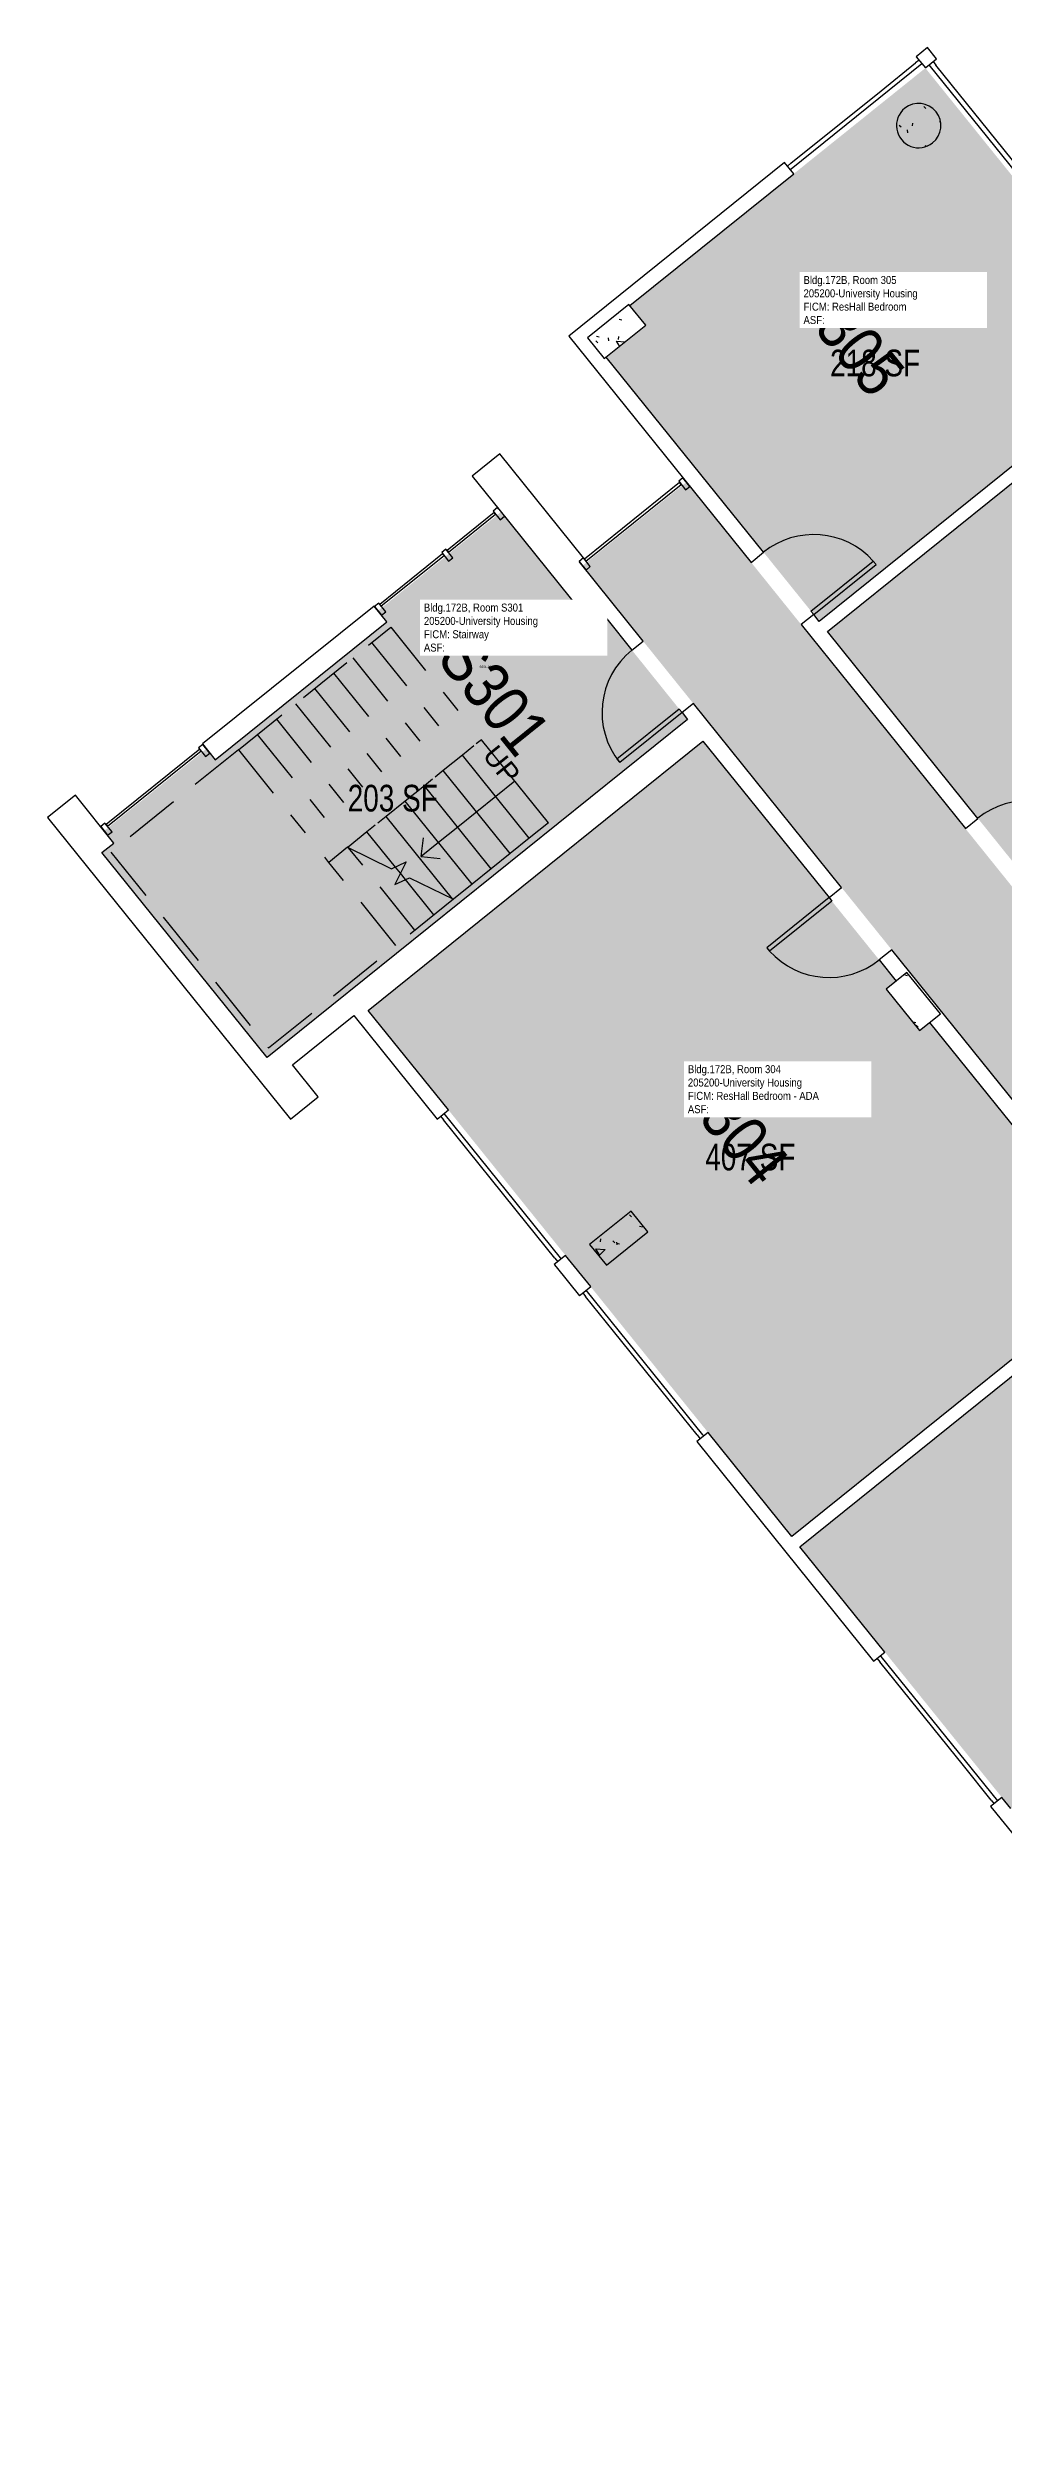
# Model space of a CAD drawing. Header units: inches. Extents: x 69233640 to 69235957, y 27660565 to 27663170.
# Drawn here: x 69233640 to 69234069, y 27662098 to 27663170 of the extents above; entities that cross this region are included whole.
import ezdxf
from ezdxf.enums import TextEntityAlignment as Align

# ---------------------------------------------------------------- set-up
doc = ezdxf.new("R2010")
doc.units = ezdxf.units.IN
doc.header["$LTSCALE"] = 100
doc.header["$MEASUREMENT"] = 0
doc.linetypes.add('DASHED2', pattern=[0.375, 0.25, -0.125])
for name, color, linetype in [('A-COLS', 5, 'CONTINUOUS'), ('A-DOOR', 2, 'CONTINUOUS'), ('A-FLOR', 3, 'CONTINUOUS'), ('A-GLAZ', 1, 'CONTINUOUS'), ('A-IDEN-RNUM', 7, 'CONTINUOUS'), ('A-IDEN-SNUM', 4, 'CONTINUOUS'), ('A-IDEN-VNUM', 4, 'CONTINUOUS'), ('A-WALL', 5, 'CONTINUOUS'), ('AREA-TEXT', 3, 'CONTINUOUS'), ('Rooms-Category-Color', 7, 'CONTINUOUS'), ('Rooms-College-Color', 7, 'CONTINUOUS'), ('Rooms-Department-Color', 7, 'CONTINUOUS'), ('Rooms-Division-Color', 7, 'CONTINUOUS'), ('Rooms-Information', 7, 'CONTINUOUS')]:
    doc.layers.add(name, color=color, linetype=linetype)
doc.styles.add('Arial', font='arial.ttf')
doc.styles.add('CP_AREA', font='arial.ttf', dxfattribs={"height": 15})
doc.styles.add('CP_ROOMSNUMBER', font='arial.ttf', dxfattribs={"height": 1})
doc.styles.add('CP_ROOMVNUMBER', font='arial.ttf', dxfattribs={"width": 0.85, "height": 0.075})
pattern_1 = [(358.8208, (69234315.58, 27661870.697), (15.38857, -22.96955), [2.88, -31.68]), (303.8208, (69234315.58, 27661870.697), (19.1641, 22.25815), [2.304, -25.344]), (49.2718, (69234316.862, 27661868.783), (34.5526, -0.712), [2.448, -26.924]), (355.0048, (69234321.563, 27661875.51), (20.73865, -35.9142), [4.32, -47.52]), (45.457, (69234323.29, 27661872.52), (51.643, -4.5134), [3.671, -40.386]), (300.005, (69234321.563, 27661875.51), (51.6431, -4.5136), [3.456, -38.016]), (329.8208, (69234322.475, 27661871.316), (2.3233, -27.55014), [2.88, -31.68]), (274.8208, (69234322.475, 27661871.316), (27.55224, 10.1765), [2.304, -25.344]), (20.2718, (69234322.668, 27661869.02), (29.8752, -17.3742), [2.448, -26.924]), (346.3208, (69234315.58, 27661870.697), (10.2518, 7.64958), [1.267, -23.77, 1.267, -24.461, -25.44]), (346.3208, (69234315.58, 27661870.697), (10.2518, 7.64958), [-50.765, 1.267, -24.173]), (316.3208, (69234315.58, 27661870.697), (18.13225, 1.62401), [1.267, -13.402, 1.267, -23.194, -9.696]), (316.3208, (69234315.58, 27661870.697), (18.13225, 1.62401), [-39.13, 1.267, -8.429]), (276.3208, (69234310.212, 27661877.368), (12.17612, -16.51385), [1.267, -8.333, 1.267, -28.685, -39.744]), (276.3208, (69234310.212, 27661877.368), (12.17612, -16.51385), [-39.552, 1.267, -38.477]), (266.3208, (69234307.805, 27661880.36), (17.03412, -15.03807), [1.267, -11.213, 1.267, -18.624, -28.224]), (266.3208, (69234307.805, 27661880.36), (17.03412, -15.03807), [-32.371, 1.267, -26.957])]

msp = doc.modelspace()

# ---------------------------------------------------------------- hatches: boundary and pattern name
at = {"layer": 'A-COLS', "lineweight": -3}
h = msp.add_hatch(dxfattribs=at)
h.set_pattern_fill('FP_43', color=256, angle=-51.1792, style=0, pattern_type=2)
h.set_pattern_definition([(358.8208, (69234315.58, 27661870.696), (15.38857, -22.96955), [2.88, -31.68]), (303.8208, (69234315.58, 27661870.696), (19.1641, 22.25815), [2.304, -25.344]), (49.2718, (69234316.862, 27661868.782), (34.5526, -0.712), [2.448, -26.924]), (355.0048, (69234321.563, 27661875.51), (20.73865, -35.91415), [4.32, -47.52]), (45.4568, (69234323.29, 27661872.518), (51.643, -4.5134), [3.671, -40.386]), (300.005, (69234321.563, 27661875.51), (51.6431, -4.5136), [3.456, -38.016]), (329.8208, (69234322.474, 27661871.315), (2.3233, -27.55014), [2.88, -31.68]), (274.8208, (69234322.474, 27661871.315), (27.55224, 10.1765), [2.304, -25.344]), (20.2718, (69234322.668, 27661869.02), (29.8752, -17.3742), [2.448, -26.924]), (346.3208, (69234315.579, 27661870.696), (10.2518, 7.64958), [1.267, -23.77, 1.267, -24.461, -25.44]), (346.3208, (69234315.579, 27661870.696), (10.2518, 7.64958), [-50.765, 1.267, -24.173]), (316.3208, (69234315.579, 27661870.696), (18.13225, 1.62401), [1.267, -13.402, 1.267, -23.194, -9.696]), (316.3208, (69234315.579, 27661870.696), (18.13225, 1.62401), [-39.13, 1.267, -8.429]), (276.3208, (69234310.211, 27661877.368), (12.17612, -16.51385), [1.267, -8.333, 1.267, -28.685, -39.744]), (276.3208, (69234310.211, 27661877.368), (12.17612, -16.51385), [-39.552, 1.267, -38.477]), (266.3208, (69234307.804, 27661880.36), (17.03412, -15.03807), [1.267, -11.213, 1.267, -18.624, -28.224]), (266.3208, (69234307.804, 27661880.36), (17.03412, -15.03807), [-32.371, 1.267, -26.957])])
h.paths.add_polyline_path([(69234024.3, 27663128), (69234026, 27663126.7), (69234027.8, 27663125.8), (69234029.8, 27663125.2), (69234031.9, 27663125.1), (69234034, 27663125.4), (69234035.9, 27663126.2), (69234037.7, 27663127.3), (69234039.2, 27663128.8), (69234040.3, 27663130.5), (69234041.1, 27663132.5), (69234041.4, 27663134.5), (69234041.3, 27663136.6), (69234040.8, 27663138.6), (69234039.8, 27663140.5), (69234038.5, 27663142.1), (69234036.9, 27663143.5), (69234035, 27663144.4), (69234033, 27663145), (69234030.9, 27663145.1), (69234028.9, 27663144.8), (69234026.9, 27663144), (69234025.2, 27663142.9), (69234023.7, 27663141.4), (69234022.5, 27663139.7), (69234021.8, 27663137.7), (69234021.4, 27663135.6), (69234021.5, 27663133.6), (69234022.1, 27663131.5), (69234023, 27663129.7)], flags=0)
h = msp.add_hatch(dxfattribs=at)
h.set_pattern_fill('FP_34', color=256, angle=-51.1792, style=0, pattern_type=2)
h.set_pattern_definition(pattern_1)
h.paths.add_polyline_path([(69233882.4, 27663039.6), (69233890, 27663030.3), (69233908.7, 27663045.3), (69233901.1, 27663054.6)], flags=0)
h = msp.add_hatch(dxfattribs=at)
h.set_pattern_fill('FP_25', color=256, angle=38.8208, style=0, pattern_type=2)
h.set_pattern_definition([(358.8208, (69234315.58, 27661870.697), (15.38857, -22.96955), [2.88, -31.68]), (303.8208, (69234315.58, 27661870.697), (19.1641, 22.25815), [2.304, -25.344]), (49.2718, (69234316.862, 27661868.783), (34.5526, -0.712), [2.448, -26.924]), (355.005, (69234321.563, 27661875.51), (20.7387, -35.9142), [4.32, -47.52]), (45.457, (69234323.29, 27661872.52), (51.643, -4.5134), [3.671, -40.386]), (300.005, (69234321.563, 27661875.51), (51.6431, -4.5136), [3.456, -38.016]), (329.8208, (69234322.475, 27661871.316), (2.3233, -27.55014), [2.88, -31.68]), (274.8208, (69234322.475, 27661871.316), (27.5522, 10.1765), [2.304, -25.344]), (20.2718, (69234322.668, 27661869.02), (29.8752, -17.3742), [2.448, -26.924]), (346.3208, (69234315.58, 27661870.697), (10.2518, 7.64958), [1.267, -23.77, 1.267, -24.461, -25.44]), (346.3208, (69234315.58, 27661870.697), (10.2518, 7.64958), [-50.765, 1.267, -24.173]), (316.3208, (69234315.58, 27661870.697), (18.13225, 1.624), [1.267, -13.402, 1.267, -23.194, -9.696]), (316.3208, (69234315.58, 27661870.697), (18.13225, 1.624), [-39.13, 1.267, -8.429]), (276.3208, (69234310.212, 27661877.368), (12.17612, -16.51385), [1.267, -8.333, 1.267, -28.685, -39.744]), (276.3208, (69234310.212, 27661877.368), (12.17612, -16.51385), [-39.552, 1.267, -38.477]), (266.3208, (69234307.805, 27661880.36), (17.03412, -15.03807), [1.267, -11.213, 1.267, -18.624, -28.224]), (266.3208, (69234307.805, 27661880.36), (17.03412, -15.03807), [-32.371, 1.267, -26.957])])
h.paths.add_polyline_path([(69234031.8, 27662727.9), (69234041.2, 27662735.4), (69234026.1, 27662754.1), (69234016.8, 27662746.6)], flags=0)
h = msp.add_hatch(dxfattribs=at)
h.set_pattern_fill('FP_27', color=256, angle=-51.1792, style=0, pattern_type=2)
h.set_pattern_definition(pattern_1)
h.paths.add_polyline_path([(69233883.4, 27662631.6), (69233891, 27662622.3), (69233909.6, 27662637.3), (69233902.1, 27662646.6)], flags=0)
at = {"layer": 'Rooms-Category-Color', "true_color": 0x728ef3}
for points in [[(69233890.9, 27663031), (69233929.2, 27662983.4), (69233930.7, 27662981.7), (69233932.6, 27662979.2), (69233986.7, 27662912), (69234137.3, 27663033.2), (69234034.4, 27663161), (69233901.5, 27663054.2), (69233908.7, 27663045.3)], [(69234083.1, 27662792.2), (69234224.9, 27662906.3), (69234233.6, 27662913.4), (69234140.9, 27663028.6), (69233990.4, 27662907.5)], [(69233934.4, 27662858.1), (69233792.6, 27662744), (69233783.9, 27662737), (69233974.3, 27662500.3), (69234124.9, 27662621.5), (69234036.3, 27662731.5), (69234031.8, 27662727.9), (69234016.8, 27662746.6), (69234021.3, 27662750.2)], [(69234081.8, 27662385.1), (69234079.6, 27662387.7), (69234098.3, 27662402.8), (69234100.5, 27662400.2), (69234205.6, 27662484.8), (69234203.5, 27662487.4), (69234221.2, 27662501.7), (69234128.5, 27662616.9), (69233978, 27662495.7), (69234072.8, 27662377.9)]]:
    msp.add_hatch(color=171, dxfattribs=at).paths.add_polyline_path(points)
at = {"layer": 'Rooms-Category-Color', "true_color": 0xadadad}
for points in [[(69233896.1, 27662917.3), (69233936.3, 27662867.3), (69234026.9, 27662754.8), (69234042, 27662736.1), (69234132.4, 27662623.7), (69234226.9, 27662506.2), (69234230.9, 27662501.3), (69234313.5, 27662398.6), (69234424.8, 27662260.3), (69234426.9, 27662257.7), (69234427.5, 27662256.9), (69234457.1, 27662220.1), (69234555.1, 27662098.4), (69234584.9, 27662061.3), (69234627.2, 27662008.7), (69234658.9, 27661969.3), (69234705.6, 27662006.9), (69234670, 27662051.2), (69234586.6, 27662154.9), (69234473.4, 27662295.5), (69234390.3, 27662398.8), (69234281, 27662534.7), (69234280.8, 27662535), (69234280.2, 27662535.7), (69234277.2, 27662539.4), (69234194.1, 27662642.6), (69234081.2, 27662783), (69233982.9, 27662905.2), (69233927, 27662974.7), (69233925.1, 27662973.2), (69233880.7, 27662937.5), (69233880.2, 27662937.1), (69233890.6, 27662924.1)], [(69233927.5, 27662867.9), (69233891.1, 27662913.2), (69233885.7, 27662908.9), (69233880.2, 27662915.7), (69233843.6, 27662961.3), (69233788.2, 27662916.8), (69233792.2, 27662911.8), (69233715.1, 27662849.8), (69233711.1, 27662854.7), (69233665.1, 27662817.8), (69233669.5, 27662812.3), (69233664.1, 27662808), (69233738.4, 27662715.8), (69233773.8, 27662744.3), (69233776.4, 27662746.3), (69233776.4, 27662746.4), (69233785.1, 27662753.4)]]:
    msp.add_hatch(color=253, dxfattribs=at).paths.add_polyline_path(points)
at = {"layer": 'Rooms-College-Color', "true_color": 0xadadad}
for points in [[(69233890.9, 27663031), (69233929.2, 27662983.4), (69233930.7, 27662981.7), (69233932.6, 27662979.2), (69233986.7, 27662912), (69234137.3, 27663033.2), (69234034.4, 27663161), (69233901.5, 27663054.2), (69233908.7, 27663045.3)], [(69234083.1, 27662792.2), (69234224.9, 27662906.3), (69234233.6, 27662913.4), (69234140.9, 27663028.6), (69233990.4, 27662907.5)], [(69233896.1, 27662917.3), (69233936.3, 27662867.3), (69234026.9, 27662754.8), (69234042, 27662736.1), (69234132.4, 27662623.7), (69234226.9, 27662506.2), (69234230.9, 27662501.3), (69234313.5, 27662398.6), (69234424.8, 27662260.3), (69234426.9, 27662257.7), (69234427.5, 27662256.9), (69234457.1, 27662220.1), (69234555.1, 27662098.4), (69234584.9, 27662061.3), (69234627.2, 27662008.7), (69234658.9, 27661969.3), (69234705.6, 27662006.9), (69234670, 27662051.2), (69234586.6, 27662154.9), (69234473.4, 27662295.5), (69234390.3, 27662398.8), (69234281, 27662534.7), (69234280.8, 27662535), (69234280.2, 27662535.7), (69234277.2, 27662539.4), (69234194.1, 27662642.6), (69234081.2, 27662783), (69233982.9, 27662905.2), (69233927, 27662974.7), (69233925.1, 27662973.2), (69233880.7, 27662937.5), (69233880.2, 27662937.1), (69233890.6, 27662924.1)], [(69233927.5, 27662867.9), (69233891.1, 27662913.2), (69233885.7, 27662908.9), (69233880.2, 27662915.7), (69233843.6, 27662961.3), (69233788.2, 27662916.8), (69233792.2, 27662911.8), (69233715.1, 27662849.8), (69233711.1, 27662854.7), (69233665.1, 27662817.8), (69233669.5, 27662812.3), (69233664.1, 27662808), (69233738.4, 27662715.8), (69233773.8, 27662744.3), (69233776.4, 27662746.3), (69233776.4, 27662746.4), (69233785.1, 27662753.4)], [(69233934.4, 27662858.1), (69233792.6, 27662744), (69233783.9, 27662737), (69233974.3, 27662500.3), (69234124.9, 27662621.5), (69234036.3, 27662731.5), (69234031.8, 27662727.9), (69234016.8, 27662746.6), (69234021.3, 27662750.2)], [(69234081.8, 27662385.1), (69234079.6, 27662387.7), (69234098.3, 27662402.8), (69234100.5, 27662400.2), (69234205.6, 27662484.8), (69234203.5, 27662487.4), (69234221.2, 27662501.7), (69234128.5, 27662616.9), (69233978, 27662495.7), (69234072.8, 27662377.9)]]:
    msp.add_hatch(color=253, dxfattribs=at).paths.add_polyline_path(points)
at = {"layer": 'Rooms-Department-Color', "true_color": 0x604aed}
for points in [[(69233890.9, 27663031), (69233929.2, 27662983.4), (69233930.7, 27662981.7), (69233932.6, 27662979.2), (69233986.7, 27662912), (69234137.3, 27663033.2), (69234034.4, 27663161), (69233901.5, 27663054.2), (69233908.7, 27663045.3)], [(69234083.1, 27662792.2), (69234224.9, 27662906.3), (69234233.6, 27662913.4), (69234140.9, 27663028.6), (69233990.4, 27662907.5)], [(69233934.4, 27662858.1), (69233792.6, 27662744), (69233783.9, 27662737), (69233974.3, 27662500.3), (69234124.9, 27662621.5), (69234036.3, 27662731.5), (69234031.8, 27662727.9), (69234016.8, 27662746.6), (69234021.3, 27662750.2)], [(69234081.8, 27662385.1), (69234079.6, 27662387.7), (69234098.3, 27662402.8), (69234100.5, 27662400.2), (69234205.6, 27662484.8), (69234203.5, 27662487.4), (69234221.2, 27662501.7), (69234128.5, 27662616.9), (69233978, 27662495.7), (69234072.8, 27662377.9)]]:
    msp.add_hatch(color=173, dxfattribs=at).paths.add_polyline_path(points)
at = {"layer": 'Rooms-Department-Color', "true_color": 0xacacac}
for points in [[(69233896.1, 27662917.3), (69233936.3, 27662867.3), (69234026.9, 27662754.8), (69234042, 27662736.1), (69234132.4, 27662623.7), (69234226.9, 27662506.2), (69234230.9, 27662501.3), (69234313.5, 27662398.6), (69234424.8, 27662260.3), (69234426.9, 27662257.7), (69234427.5, 27662256.9), (69234457.1, 27662220.1), (69234555.1, 27662098.4), (69234584.9, 27662061.3), (69234627.2, 27662008.7), (69234658.9, 27661969.3), (69234705.6, 27662006.9), (69234670, 27662051.2), (69234586.6, 27662154.9), (69234473.4, 27662295.5), (69234390.3, 27662398.8), (69234281, 27662534.7), (69234280.8, 27662535), (69234280.2, 27662535.7), (69234277.2, 27662539.4), (69234194.1, 27662642.6), (69234081.2, 27662783), (69233982.9, 27662905.2), (69233927, 27662974.7), (69233925.1, 27662973.2), (69233880.7, 27662937.5), (69233880.2, 27662937.1), (69233890.6, 27662924.1)], [(69233927.5, 27662867.9), (69233891.1, 27662913.2), (69233885.7, 27662908.9), (69233880.2, 27662915.7), (69233843.6, 27662961.3), (69233788.2, 27662916.8), (69233792.2, 27662911.8), (69233715.1, 27662849.8), (69233711.1, 27662854.7), (69233665.1, 27662817.8), (69233669.5, 27662812.3), (69233664.1, 27662808), (69233738.4, 27662715.8), (69233773.8, 27662744.3), (69233776.4, 27662746.3), (69233776.4, 27662746.4), (69233785.1, 27662753.4)]]:
    msp.add_hatch(color=253, dxfattribs=at).paths.add_polyline_path(points)
at = {"layer": 'Rooms-Division-Color', "true_color": 0x604aed}
for points in [[(69233890.9, 27663031), (69233929.2, 27662983.4), (69233930.7, 27662981.7), (69233932.6, 27662979.2), (69233986.7, 27662912), (69234137.3, 27663033.2), (69234034.4, 27663161), (69233901.5, 27663054.2), (69233908.7, 27663045.3)], [(69234083.1, 27662792.2), (69234224.9, 27662906.3), (69234233.6, 27662913.4), (69234140.9, 27663028.6), (69233990.4, 27662907.5)], [(69233934.4, 27662858.1), (69233792.6, 27662744), (69233783.9, 27662737), (69233974.3, 27662500.3), (69234124.9, 27662621.5), (69234036.3, 27662731.5), (69234031.8, 27662727.9), (69234016.8, 27662746.6), (69234021.3, 27662750.2)], [(69234081.8, 27662385.1), (69234079.6, 27662387.7), (69234098.3, 27662402.8), (69234100.5, 27662400.2), (69234205.6, 27662484.8), (69234203.5, 27662487.4), (69234221.2, 27662501.7), (69234128.5, 27662616.9), (69233978, 27662495.7), (69234072.8, 27662377.9)]]:
    msp.add_hatch(color=173, dxfattribs=at).paths.add_polyline_path(points)
at = {"layer": 'Rooms-Division-Color', "true_color": 0xadadad}
for points in [[(69233896.1, 27662917.3), (69233936.3, 27662867.3), (69234026.9, 27662754.8), (69234042, 27662736.1), (69234132.4, 27662623.7), (69234226.9, 27662506.2), (69234230.9, 27662501.3), (69234313.5, 27662398.6), (69234424.8, 27662260.3), (69234426.9, 27662257.7), (69234427.5, 27662256.9), (69234457.1, 27662220.1), (69234555.1, 27662098.4), (69234584.9, 27662061.3), (69234627.2, 27662008.7), (69234658.9, 27661969.3), (69234705.6, 27662006.9), (69234670, 27662051.2), (69234586.6, 27662154.9), (69234473.4, 27662295.5), (69234390.3, 27662398.8), (69234281, 27662534.7), (69234280.8, 27662535), (69234280.2, 27662535.7), (69234277.2, 27662539.4), (69234194.1, 27662642.6), (69234081.2, 27662783), (69233982.9, 27662905.2), (69233927, 27662974.7), (69233925.1, 27662973.2), (69233880.7, 27662937.5), (69233880.2, 27662937.1), (69233890.6, 27662924.1)], [(69233927.5, 27662867.9), (69233891.1, 27662913.2), (69233885.7, 27662908.9), (69233880.2, 27662915.7), (69233843.6, 27662961.3), (69233788.2, 27662916.8), (69233792.2, 27662911.8), (69233715.1, 27662849.8), (69233711.1, 27662854.7), (69233665.1, 27662817.8), (69233669.5, 27662812.3), (69233664.1, 27662808), (69233738.4, 27662715.8), (69233773.8, 27662744.3), (69233776.4, 27662746.3), (69233776.4, 27662746.4), (69233785.1, 27662753.4)]]:
    msp.add_hatch(color=253, dxfattribs=at).paths.add_polyline_path(points)

# ---------------------------------------------------------------- linework, layer by layer
at = {"layer": 'A-COLS', "lineweight": -3}
for p, q in [((69233901.1, 27663054.6), (69233882.4, 27663039.6)), ((69233908.7, 27663045.3), (69233901.1, 27663054.6)), ((69233890, 27663030.3), (69233908.7, 27663045.3)), ((69233882.4, 27663039.6), (69233890, 27663030.3)), ((69234026.1, 27662754.1), (69234016.8, 27662746.6)), ((69234041.2, 27662735.4), (69234026.1, 27662754.1)), ((69234016.8, 27662746.6), (69234031.8, 27662727.9)), ((69234031.8, 27662727.9), (69234041.2, 27662735.4)), ((69233902.1, 27662646.6), (69233883.4, 27662631.6)), ((69233909.6, 27662637.3), (69233902.1, 27662646.6)), ((69233891, 27662622.3), (69233909.6, 27662637.3)), ((69233883.4, 27662631.6), (69233891, 27662622.3))]:
    msp.add_line(p, q, dxfattribs=at)
for start, end in [(128.8208, 308.8208), (308.8208, 128.8208)]:
    msp.add_arc((69234031.4, 27663135.1), 10, start, end, dxfattribs=at)
at = {"layer": 'A-DOOR', "lineweight": -3}
for p, q in [((69233982.9, 27662916.7), (69234010.9, 27662939.2)), ((69233984.2, 27662915.1), (69234012.2, 27662937.7)), ((69234012.2, 27662937.7), (69234010.9, 27662939.2)), ((69233984.2, 27662915.1), (69233982.9, 27662916.7)), ((69233923.7, 27662872.6), (69233895.7, 27662850)), ((69233925, 27662871.1), (69233923.7, 27662872.6)), ((69233925, 27662871.1), (69233897, 27662848.5)), ((69233897, 27662848.5), (69233895.7, 27662850)), ((69233991.1, 27662787.8), (69233963.1, 27662765.2)), ((69233992.3, 27662786.2), (69233964.3, 27662763.7)), ((69233991.1, 27662787.8), (69233992.3, 27662786.2)), ((69233963.1, 27662765.2), (69233964.3, 27662763.7))]:
    msp.add_line(p, q, dxfattribs=at)
for centre, start, end in [((69233984.2, 27662915.1), 42.0056, 128.8208), ((69233925, 27662871.1), 128.8208, 218.8208), ((69234080.6, 27662795.4), 42.0056, 128.8208), ((69233991.1, 27662787.8), 222.0056, 308.8208)]:
    msp.add_arc(centre, 36, start, end, dxfattribs=at)
at = {"layer": 'A-FLOR', "linetype": 'DASHED2', "lineweight": -3}
for p, q in [((69233725.5, 27662854.3), (69233794, 27662909.4)), ((69233794, 27662909.4), (69233824.1, 27662872)), ((69233776.9, 27662895.6), (69233807, 27662858.2)), ((69233785.4, 27662902.5), (69233815.5, 27662865.1)), ((69233768.3, 27662888.7), (69233798.4, 27662851.3)), ((69233751.2, 27662874.9), (69233781.3, 27662837.5)), ((69233759.7, 27662881.8), (69233789.8, 27662844.4)), ((69233734, 27662861.1), (69233764.1, 27662823.8)), ((69233742.6, 27662868), (69233772.7, 27662830.6)), ((69233725.5, 27662854.3), (69233668.2, 27662808.2)), ((69233725.5, 27662854.3), (69233755.5, 27662816.9)), ((69233668.2, 27662808.2), (69233739, 27662720.1)), ((69233774.6, 27662810.4), (69233766.2, 27662803.6)), ((69233804.9, 27662773.1), (69233775, 27662810.2)), ((69233766.2, 27662803.6), (69233764.3, 27662805.9)), ((69233796.3, 27662766.2), (69233766.2, 27662803.6)), ((69233798.4, 27662798.7), (69233796.1, 27662801.5)), ((69233822.2, 27662787), (69233796.3, 27662766.2)), ((69233813.4, 27662780), (69233800.7, 27662795.9)), ((69233822, 27662786.9), (69233821.7, 27662787.2)), ((69233739, 27662720.1), (69233796.3, 27662766.2))]:
    msp.add_line(p, q, dxfattribs=at)
at = {"layer": 'A-FLOR', "lineweight": -3}
for p, q in [((69233826.2, 27662851.9), (69233817.6, 27662845)), ((69233831.3, 27662856), (69233826.2, 27662851.9)), ((69233856.3, 27662814.5), (69233826.2, 27662851.9)), ((69233834.8, 27662858.8), (69233832.4, 27662856.9)), ((69233864.9, 27662821.4), (69233834.8, 27662858.8)), ((69233812.8, 27662841.1), (69233809.1, 27662838.1)), ((69233817.6, 27662845), (69233813.9, 27662842)), ((69233847.7, 27662807.6), (69233817.6, 27662845)), ((69233849.8, 27662840.1), (69233841.2, 27662833.2)), ((69233800.5, 27662831.2), (69233791.9, 27662824.3)), ((69233809.1, 27662838.1), (69233800.5, 27662831.2)), ((69233830.6, 27662793.8), (69233800.5, 27662831.2)), ((69233839.1, 27662800.7), (69233809.1, 27662838.1)), ((69233841.2, 27662833.2), (69233832.7, 27662826.3)), ((69233787, 27662820.4), (69233783.3, 27662817.4)), ((69233791.9, 27662824.3), (69233788.2, 27662821.3)), ((69233821.7, 27662787.2), (69233791.9, 27662824.3)), ((69233824.1, 27662819.4), (69233815.5, 27662812.5)), ((69233832.7, 27662826.3), (69233824.1, 27662819.4)), ((69233864.9, 27662821.4), (69233856.3, 27662814.5)), ((69233774.8, 27662810.5), (69233774.6, 27662810.4)), ((69233774.6, 27662810.4), (69233794.4, 27662800.7)), ((69233783.3, 27662817.4), (69233774.8, 27662810.5)), ((69233775, 27662810.2), (69233774.8, 27662810.5)), ((69233796.1, 27662801.5), (69233783.3, 27662817.4)), ((69233807.7, 27662806.2), (69233808.7, 27662814.7)), ((69233815.5, 27662812.5), (69233807.7, 27662806.2)), ((69233847.7, 27662807.6), (69233839.1, 27662800.7)), ((69233856.3, 27662814.5), (69233847.7, 27662807.6)), ((69233794.4, 27662800.7), (69233800.9, 27662803.8)), ((69233800.9, 27662803.8), (69233795.9, 27662793.7)), ((69233800.7, 27662795.9), (69233798.4, 27662798.7)), ((69233807.7, 27662806.2), (69233816.2, 27662805.3)), ((69233839.1, 27662800.7), (69233830.6, 27662793.8)), ((69233795.9, 27662793.7), (69233802.4, 27662796.7)), ((69233802.4, 27662796.7), (69233822.2, 27662787)), ((69233830.6, 27662793.8), (69233822.2, 27662787))]:
    msp.add_line(p, q, dxfattribs=at)
at = {"layer": 'A-GLAZ', "lineweight": -3}
for p, q in [((69233974, 27663115.7), (69234032.8, 27663163)), ((69234014.5, 27663150.8), (69234030, 27663163.3)), ((69234031.6, 27663164.6), (69234030, 27663163.3)), ((69234088.8, 27663097), (69234036.1, 27663162.5)), ((69234037.9, 27663163.9), (69234039.1, 27663162.3)), ((69234076.7, 27663115.6), (69234039.1, 27663162.3)), ((69233973.9, 27663118.2), (69234014.5, 27663150.8)), ((69233973.9, 27663118.2), (69233972.4, 27663116.9)), ((69233973.6, 27663115.4), (69233974, 27663115.7)), ((69233923.9, 27662974.5), (69233881.1, 27662940)), ((69233881.7, 27662939.2), (69233924.6, 27662973.7)), ((69233924.6, 27662973.7), (69233923.9, 27662974.5)), ((69233840.5, 27662961.1), (69233819.3, 27662944)), ((69233819.9, 27662943.2), (69233841.1, 27662960.3)), ((69233842, 27662963.3), (69233840, 27662961.7)), ((69233840, 27662961.7), (69233843.2, 27662957.8)), ((69233841.1, 27662960.3), (69233840.5, 27662961.1)), ((69233842.6, 27662962.5), (69233842, 27662963.3)), ((69233843.2, 27662957.8), (69233845.1, 27662959.4)), ((69233817.3, 27662942.5), (69233789.1, 27662919.7)), ((69233789.7, 27662919), (69233818, 27662941.7)), ((69233818, 27662941.7), (69233817.3, 27662942.5)), ((69233819.3, 27662944), (69233819.9, 27662943.2)), ((69233880.6, 27662940.6), (69233878.7, 27662939)), ((69233878.7, 27662939), (69233881.8, 27662935.1)), ((69233883.7, 27662936.7), (69233880.6, 27662940.6)), ((69233881.1, 27662940), (69233881.7, 27662939.2)), ((69233881.8, 27662935.1), (69233883.7, 27662936.7)), ((69233789.1, 27662919.7), (69233789.7, 27662919)), ((69233708.1, 27662854.5), (69233666, 27662820.7)), ((69233666.6, 27662819.9), (69233708.7, 27662853.8)), ((69233709.5, 27662856.7), (69233707.6, 27662855.1)), ((69233707.6, 27662855.1), (69233710.7, 27662851.2)), ((69233708.7, 27662853.8), (69233708.1, 27662854.5)), ((69233712.7, 27662852.8), (69233709.5, 27662856.7)), ((69233710.7, 27662851.2), (69233712.7, 27662852.8)), ((69233666, 27662820.7), (69233666.6, 27662819.9)), ((69233870.3, 27662625.6), (69233818, 27662690.6)), ((69233816.4, 27662689.4), (69233817.7, 27662687.8)), ((69233855.3, 27662641), (69233817.7, 27662687.8)), ((69233867.8, 27662625.5), (69233855.3, 27662641)), ((69233867.8, 27662625.5), (69233869.1, 27662623.9)), ((69233870.6, 27662625.2), (69233870.3, 27662625.6)), ((69233880.4, 27662609.9), (69233881.6, 27662608.3)), ((69233894.2, 27662592.7), (69233881.6, 27662608.3)), ((69233934.3, 27662546.1), (69233881.9, 27662611.1)), ((69233919.2, 27662561.6), (69233894.2, 27662592.7)), ((69233931.8, 27662546), (69233919.2, 27662561.6)), ((69233931.8, 27662546), (69233933, 27662544.4)), ((69233934.6, 27662545.7), (69233934.3, 27662546.1)), ((69234012.6, 27662445.5), (69234013.9, 27662443.9)), ((69234051.5, 27662397.2), (69234013.9, 27662443.9)), ((69234014.5, 27662446.3), (69234014.2, 27662446.7)), ((69234066.9, 27662381.3), (69234014.5, 27662446.3)), ((69234064, 27662381.6), (69234051.5, 27662397.2)), ((69234064, 27662381.6), (69234065.3, 27662380))]:
    msp.add_line(p, q, dxfattribs=at)
at = {"layer": 'A-GLAZ', "lineweight": -3, "extrusion": (0, 0, -1)}
for p, q in [((69233925.4, 27662976.6), (69233923.5, 27662975.1)), ((69233923.5, 27662975.1), (69233926.6, 27662971.2)), ((69233928.5, 27662972.7), (69233925.4, 27662976.6)), ((69233926.6, 27662971.2), (69233928.5, 27662972.7)), ((69233818.8, 27662944.6), (69233816.9, 27662943)), ((69233816.9, 27662943), (69233820, 27662939.1)), ((69233821.9, 27662940.7), (69233818.8, 27662944.6)), ((69233820, 27662939.1), (69233821.9, 27662940.7)), ((69233788.6, 27662920.3), (69233786.7, 27662918.7)), ((69233786.7, 27662918.7), (69233789.8, 27662914.9)), ((69233791.8, 27662916.4), (69233788.6, 27662920.3)), ((69233789.8, 27662914.9), (69233791.8, 27662916.4)), ((69233665.5, 27662821.3), (69233663.6, 27662819.7)), ((69233663.6, 27662819.7), (69233666.7, 27662815.8)), ((69233668.7, 27662817.4), (69233665.5, 27662821.3)), ((69233666.7, 27662815.8), (69233668.7, 27662817.4))]:
    msp.add_line(p, q, dxfattribs=at)
at = {"layer": 'A-WALL', "lineweight": -3}
for p, q in [((69234035.4, 27663170.2), (69234030.3, 27663166.1)), ((69234030.3, 27663166.1), (69234034.4, 27663161.1)), ((69234034.6, 27663161.2), (69234039.4, 27663165.1)), ((69234039.4, 27663165.1), (69234035.4, 27663170.2)), ((69234034.4, 27663161.1), (69234034.6, 27663161.2)), ((69233971.1, 27663118.5), (69233874.1, 27663040.4)), ((69233901.5, 27663054.2), (69233975.2, 27663113.4)), ((69233975.2, 27663113.4), (69233971.1, 27663118.5)), ((69233874.1, 27663040.4), (69233956, 27662938.6)), ((69234137.3, 27663033.2), (69233986.7, 27662912)), ((69233961.6, 27662943.2), (69233890.9, 27663031)), ((69233990.4, 27662907.5), (69234140.9, 27663028.6)), ((69233843.1, 27662987.4), (69233830.6, 27662977.4)), ((69233880.7, 27662940.7), (69233843.1, 27662987.4)), ((69233830.6, 27662977.4), (69233842.6, 27662962.5)), ((69233842.6, 27662962.5), (69233885.7, 27662908.9)), ((69233907.5, 27662903.2), (69233878.7, 27662939)), ((69233956, 27662938.6), (69233961.6, 27662943.2)), ((69233786.5, 27662918.9), (69233709.4, 27662856.9)), ((69233792.2, 27662911.8), (69233786.5, 27662918.9)), ((69233984.2, 27662915.1), (69233978.5, 27662910.6)), ((69233986.7, 27662912), (69233984.2, 27662915.1)), ((69233715.1, 27662849.8), (69233792.2, 27662911.8)), ((69233885.7, 27662908.9), (69233891.1, 27662913.2)), ((69233891.1, 27662913.2), (69233902.4, 27662899.1)), ((69233978.5, 27662910.6), (69234052.4, 27662818.9)), ((69234058, 27662823.4), (69233990.4, 27662907.5)), ((69233902.4, 27662899.1), (69233907.5, 27662903.2)), ((69233930.1, 27662875.1), (69233925, 27662871.1)), ((69233996.7, 27662792.3), (69233930.1, 27662875.1)), ((69233927.5, 27662867.9), (69233738.4, 27662715.8)), ((69233925, 27662871.1), (69233927.5, 27662867.9)), ((69233709.4, 27662856.9), (69233715.1, 27662849.8)), ((69233783.9, 27662737), (69233934.4, 27662858.1)), ((69233934.4, 27662858.1), (69233991.1, 27662787.8)), ((69233652.2, 27662833.8), (69233639.7, 27662823.8)), ((69233669.5, 27662812.3), (69233652.2, 27662833.8)), ((69233639.7, 27662823.8), (69233748.9, 27662688.1)), ((69234052.4, 27662818.9), (69234058, 27662823.4)), ((69233664.1, 27662808), (69233669.5, 27662812.3)), ((69233738.4, 27662715.8), (69233664.1, 27662808)), ((69233991.1, 27662787.8), (69233996.7, 27662792.3)), ((69234019.3, 27662764.3), (69234013.6, 27662759.7)), ((69234013.6, 27662759.7), (69234021.3, 27662750.2)), ((69234201.8, 27662537.4), (69234019.3, 27662764.3)), ((69233749.8, 27662712.5), (69233777.4, 27662734.7)), ((69233777.4, 27662734.7), (69233814.9, 27662688.1)), ((69233819.9, 27662692.2), (69233783.9, 27662737)), ((69234036.3, 27662731.5), (69234124.9, 27662621.5)), ((69233761.4, 27662698.1), (69233749.8, 27662712.5)), ((69233748.9, 27662688.1), (69233761.4, 27662698.1)), ((69233814.9, 27662688.1), (69233819.9, 27662692.2)), ((69233872.6, 27662626.7), (69233867.5, 27662622.7)), ((69233883.9, 27662612.7), (69233872.6, 27662626.7)), ((69233867.5, 27662622.7), (69233868.4, 27662621.6)), ((69233868.4, 27662621.6), (69233878.8, 27662608.6)), ((69234124.9, 27662621.5), (69233974.3, 27662500.3)), ((69233978, 27662495.7), (69234128.5, 27662616.9)), ((69233878.8, 27662608.6), (69233879.3, 27662609)), ((69233879.3, 27662609), (69233883.9, 27662612.7)), ((69233936.7, 27662547.1), (69233931.6, 27662543)), ((69233931.6, 27662543), (69234011.1, 27662444.2)), ((69233974.3, 27662500.3), (69233936.7, 27662547.1)), ((69234016.1, 27662448.3), (69233978, 27662495.7)), ((69234011.1, 27662444.2), (69234016.1, 27662448.3)), ((69234068.8, 27662382.9), (69234063.7, 27662378.8)), ((69234063.7, 27662378.8), (69234064.6, 27662377.7)), ((69234072.8, 27662377.9), (69234068.8, 27662382.9)), ((69234064.6, 27662377.7), (69234075, 27662364.8))]:
    msp.add_line(p, q, dxfattribs=at)

# ---------------------------------------------------------------- texts
at = {"layer": 'A-FLOR', "lineweight": -3, "style": 'Arial'}
msp.add_text('UP', height=9, rotation=308.8208, dxfattribs=at).set_placement((69233834.9, 27662851.6))
at = {"layer": 'A-IDEN-RNUM', "lineweight": -3, "style": 'CP_ROOMSNUMBER'}
for s, p in [('0305-00', (69234002.4, 27663064.6)), ('S301-00', (69233833.9, 27662891.1)), ('0304-00', (69233950.4, 27662709.5))]:
    msp.add_text(s, height=1, dxfattribs=at).set_placement(p)
at = {"layer": 'A-IDEN-SNUM', "lineweight": -3, "style": 'CP_ROOMSNUMBER'}
for s, p in [('172B030500', (69234002.4, 27663064.6)), ('172BS30100', (69233837.9, 27662909.5)), ('172B030400', (69233950.4, 27662709.5))]:
    msp.add_text(s, height=1, dxfattribs=at).set_placement(p, align=Align.MIDDLE_CENTER)
at = {"layer": 'A-IDEN-VNUM', "lineweight": -3, "style": 'CP_ROOMVNUMBER', "width": 0.85}
for s, p in [('305', (69234005.1, 27663034.3)), ('S301', (69233840.6, 27662879.1)), ('304', (69233953.1, 27662679.1))]:
    msp.add_text(s, height=21, rotation=308.8208, dxfattribs=at).set_placement(p, align=Align.MIDDLE_CENTER)
at = {"layer": 'AREA-TEXT', "lineweight": -3, "style": 'CP_AREA', "width": 0.75}
for s, p in [('218 SF', (69234011.8, 27663028.3)), ('203 SF', (69233794.9, 27662832.5)), ('407 SF', (69233955.7, 27662671))]:
    msp.add_text(s, height=12, dxfattribs=at).set_placement(p, align=Align.MIDDLE_CENTER)

# ---------------------------------------------------------------- next in the draw order: texts
at = {"layer": 'Rooms-Information', "char_height": 3.6, "width": 80.64, "attachment_point": 7, "style": 'CP_ROOMVNUMBER', "bg_fill": 3, "box_fill_scale": 1.5, "bg_fill_color": 256, "bg_fill_true_color": 13158600, "bg_fill_transparency": 0}
for s, insert in [('Bldg.172B, Room 305^M^J205200-University Housing^M^JFICM: ResHall Bedroom^M^JASF: ', (69233979.6, 27663045.8)), ('Bldg.172B, Room S301^M^J205200-University Housing^M^JFICM: Stairway^M^JASF: ', (69233808.9, 27662898.4)), ('Bldg.172B, Room 304^M^J205200-University Housing^M^JFICM: ResHall Bedroom - ADA^M^JASF: ', (69233927.6, 27662690.7))]:
    msp.add_mtext(s, dxfattribs=dict(at, insert=insert))

doc.saveas('drawing.dxf')
